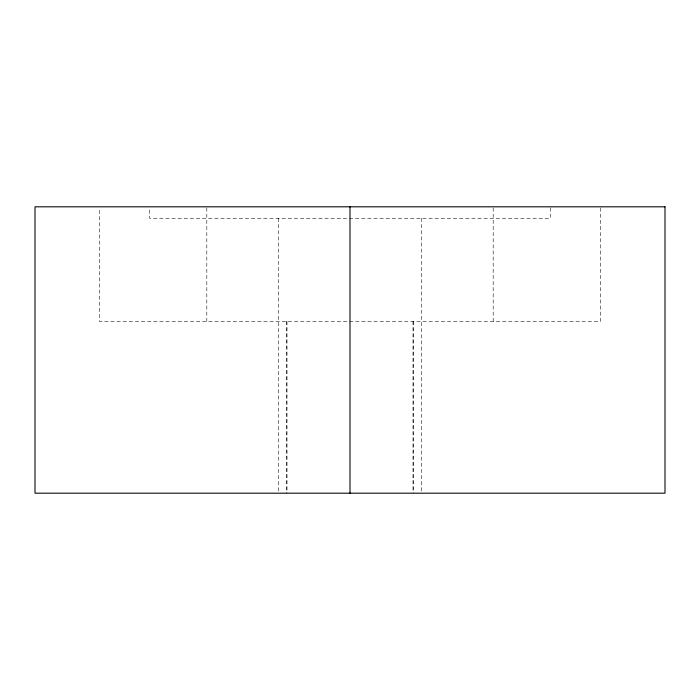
<?xml version="1.0" encoding="UTF-8"?>
<svg xmlns="http://www.w3.org/2000/svg" width="700" height="700" viewBox="0 0 700 700"><rect width="100%" height="100%" fill="white"/><g stroke="black" fill="none" stroke-linecap="round" stroke-linejoin="round"><path stroke-width="0.53" stroke-dasharray="3.5 2.62" d="M600.565 207.909L600.565 321.361L99.435 321.361L99.435 207.909M550.454 207.856L550.454 218.269L149.546 218.269L149.546 207.856M493.185 207.909L493.185 321.361M421.592 218.269L421.592 493.185M413.674 321.361L413.674 493.185M413 321.361L413 492.091M287 321.361L287 493.185M286.326 321.361L286.326 493.185M278.408 218.269L278.408 493.185M206.815 207.909L206.815 321.361"/><path stroke-width="1.05" d="M350 206.815L350 493.185M665 206.815L35 206.815L35 493.185L665 493.185L665 206.815"/></g></svg>
